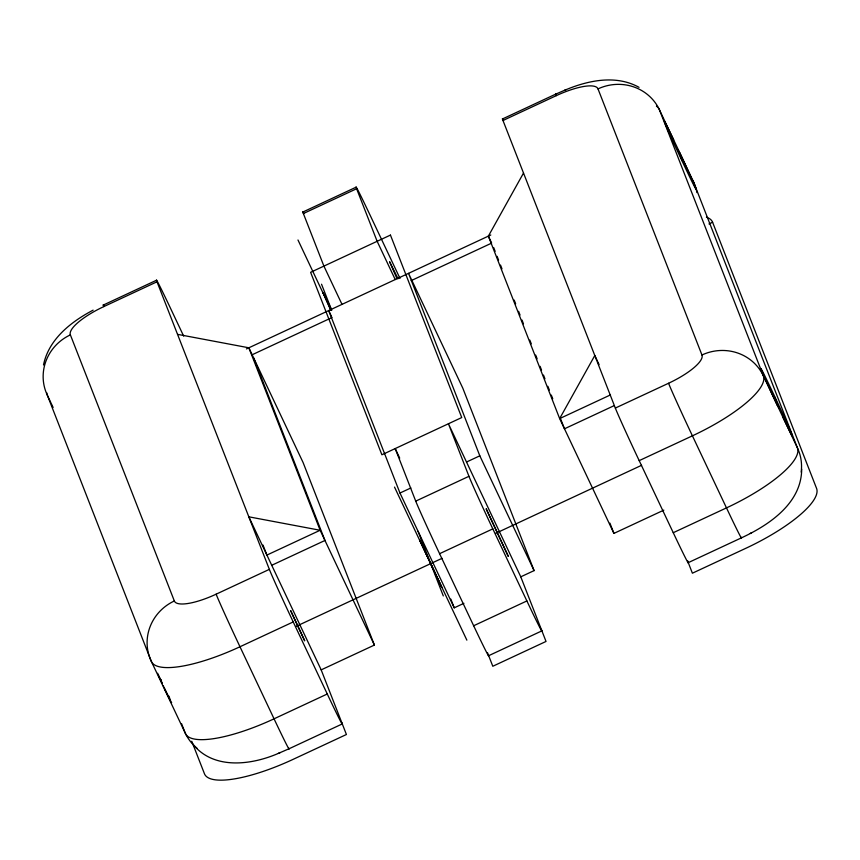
<?xml version="1.0" encoding="UTF-8"?>
<svg xmlns="http://www.w3.org/2000/svg" width="860" height="860" viewBox="0 0 860 860"><rect width="100%" height="100%" fill="white"/><g stroke="black" fill="none" stroke-linecap="round" stroke-linejoin="round"><path stroke-width="1.29" d="M801.692 469.13C801.509 503.358 769.141 525.019 741.298 537.919M43.505 364.973C48.687 339.184 71.09 321.748 93.138 310.137M663.823 510.13L613.922 533.394L559.656 418.594L488.373 236.134L523.514 173.053M750.189 533.469L751.554 532.791M103.243 305.085L156.617 280.188M302.838 212.033L356.212 187.136M502.444 118.981L555.818 94.084A46.623 0.86 65 0 0 556.216 95.686L502.982 120.497L615.33 408.07A46.623 0.86 65 0 0 639.195 460.637L673.251 532.706A46.623 0.86 65 0 0 687.688 561.139M197.026 748.232A46.623 44.784 -21.3 0 1 185.298 733.225L151.231 661.168L47.278 395.062A46.623 44.784 -21.3 0 1 70.38 334.873A41.463 11.502 -25.3 0 1 103.781 306.612L157.004 281.79A46.623 0.86 65 0 1 171.43 310.223L183.674 336.12M342 304.375L323.908 266.106L303.376 213.549L356.61 188.738A46.623 0.86 65 0 1 371.036 217.161L399.997 278.425M246.433 348.923L490.791 235.006M251.776 354.933L332.1 317.49M411.198 280.618L491.512 243.176M708.973 223.955L712.596 222.267L816.559 488.362A88.107 24.435 -25.3 0 1 745.631 548.39L692.397 573.201L687.548 560.774M463.916 603.322L454.241 607.837L399.975 493.038L410.865 487.964M466.518 462.024L479.815 455.821L408.532 273.351L462.798 388.15L534.082 570.621L520.773 576.823L546.025 641.442L492.801 666.263L487.459 652.589M610.471 394.912L559.656 418.594L594.797 355.513L597.184 360.566M271.738 565.278L324.962 540.467L253.678 357.996M614.083 405.683L564.482 428.807L560.58 418.809M269.352 569.363A46.623 0.86 65 0 0 293.217 621.93L239.983 646.752A88.107 24.435 -25.3 0 1 151.231 661.168A46.623 44.784 -21.3 0 1 174.344 600.968A41.463 11.502 -25.3 0 0 216.129 594.185L269.352 569.363L157.004 281.79M488.426 655.116A46.623 0.86 65 0 1 473.656 625.758L439.589 553.689A46.623 0.86 65 0 1 415.724 501.133L468.958 476.311L448.425 423.754L520.773 576.823M615.33 408.07L668.564 383.259A41.463 11.502 -25.3 0 0 701.943 354.997A46.623 44.784 -21.3 0 1 763.347 375.798L777.676 406.103M439.589 553.689L492.812 528.879A46.623 0.86 65 0 1 468.958 476.311M639.195 460.637L692.418 435.827A88.107 24.435 -25.3 0 0 763.347 375.798L659.394 109.693A88.107 24.435 -25.3 0 0 656.438 106.167M295.98 626.424L442.008 558.344M495.553 533.383L641.592 465.303M191.748 741.245L204.444 773.731A88.107 24.435 -25.3 0 0 293.195 759.316L346.419 734.505L321.178 669.875L374.401 645.064L303.118 462.594L248.852 347.795L177.536 334.346M341.71 722.432A46.623 0.86 65 0 1 327.273 693.999L274.05 718.82A88.107 24.435 -25.3 0 1 185.298 733.225L181.589 723.722M473.656 625.758L526.879 600.946A46.623 0.86 65 0 0 541.306 629.38M673.251 532.706L726.485 507.894A88.107 24.435 -25.3 0 0 797.413 447.866L693.461 181.761L679.131 151.457M288.874 748.845L342.248 723.948M488.469 655.793L541.843 630.896M688.075 562.73L741.449 537.844M564.601 90.289C587.724 80.442 615.824 74.401 639.034 87.333M192.737 743.975C213.731 770.56 252.765 765.002 280.091 752.629M555.678 94.159L566.299 89.537M278.393 753.382L289.014 748.77M170.28 700.384L170.807 701.405M170.151 700.115L170.559 700.921M169.979 699.771L167.442 694.547M169.291 698.374L168.506 696.761M161.024 679.508L161.465 680.432M168.087 695.88L166.711 693.009M398.04 278.726L389.612 261.741L397.019 278.726M331.508 309.74L323.081 292.755L330.573 309.923M166.84 693.267L164.238 687.753M673.713 140.008L659.394 109.693A46.623 44.784 -21.3 0 0 598.001 88.892A41.463 11.502 -25.3 0 0 556.216 95.686M783.084 417.551L797.413 447.866A46.623 44.784 -21.3 0 1 801.165 472.097M597.668 361.576L599.097 364.608M488.373 236.134L491.587 242.939M479.815 455.821L534.082 570.621M395.224 279.554L377.142 241.294L356.61 188.738M492.812 528.879L526.879 600.946M297.979 239.994L331.283 310.46M399.717 458.143L395.202 448.576L415.724 501.133M331.551 316.62L328.692 310.578L399.975 493.038M394.514 487.093L466.862 640.152M374.401 645.064L320.135 530.265L248.852 347.795M321.178 669.875L248.82 516.817L320.135 530.265L266.912 555.076L262.999 545.079M293.217 621.93L327.273 693.999M50.998 402.953L47.278 395.062A88.107 24.435 -25.3 0 1 46.795 392.869M51.535 404.071L53.127 407.457M164.959 689.29L165.614 690.677M163.25 685.613L163.744 686.678M162.282 683.517L159.272 676.863M161.357 681.496L161.809 682.496M168.603 695.772L169.001 696.664M159.767 677.981L160.315 679.207M169.334 697.406L169.839 698.524M159.046 676.368L159.379 677.1M158.466 675.014L158.831 675.874M158.251 674.519L158.487 675.068M157.735 673.272L157.875 673.616M677.949 149.629L682.324 160.831M774.484 396.729L778.859 407.93M598.001 88.892L701.953 354.997M609.912 523.127L613.922 533.394M493.683 247.583L495.156 251.335M497.101 256.334L498.574 260.085M500.52 265.084L501.993 268.836M514.194 300.075L515.656 303.827M518.591 311.32L520.053 315.072M522.009 320.07L523.471 323.822M529.814 340.065L531.287 343.817M535.673 355.062L537.145 358.813M540.069 366.317L541.531 370.069M543.488 375.067L544.95 378.808M547.885 386.312L549.346 390.064M551.303 395.062L552.765 398.803M450.823 599.087L454.241 607.837M321.533 284.219L331.734 310.32M418.067 531.308L443.308 595.937M70.38 334.873L174.344 600.968M303.376 213.549A46.623 0.86 65 0 1 302.989 211.958M303.354 212.527A46.623 0.86 65 0 1 303.924 213.549M706.425 217.193A88.107 24.435 -25.3 0 1 712.596 222.267M288.82 748.168A46.623 0.86 65 0 1 274.05 718.82L239.983 646.752A46.623 0.86 65 0 1 216.129 594.185M103.781 306.612A46.623 0.86 65 0 1 103.748 305.59M502.982 120.497A46.623 0.86 65 0 1 503.519 120.497M692.332 179.869A88.107 24.435 -25.3 0 1 693.461 181.761A46.623 44.784 -21.3 0 1 696.922 192.608M741.255 537.242A46.623 0.86 65 0 1 726.485 507.894L692.418 435.827A46.623 0.86 65 0 1 668.564 383.259M171.57 702.695L171.172 702.115L171.559 702.652M419.615 539.854L441.771 587.391L419.615 539.854M390.451 235.092L310.611 272.308L381.894 454.779L461.734 417.551L390.451 235.092M486.233 508.926L508.303 556.366L486.233 508.926M290.669 610.675L304.633 640.7L290.669 610.675M768.184 385.538A37.303 0.688 65 0 0 792.425 436.127A37.303 0.688 65 0 0 769.388 385.301A37.303 0.688 65 0 0 768.184 385.538M671.66 138.449A37.303 0.688 65 0 0 695.89 189.039A37.303 0.688 65 0 0 672.864 138.213A37.303 0.688 65 0 0 671.66 138.449"/></g></svg>
